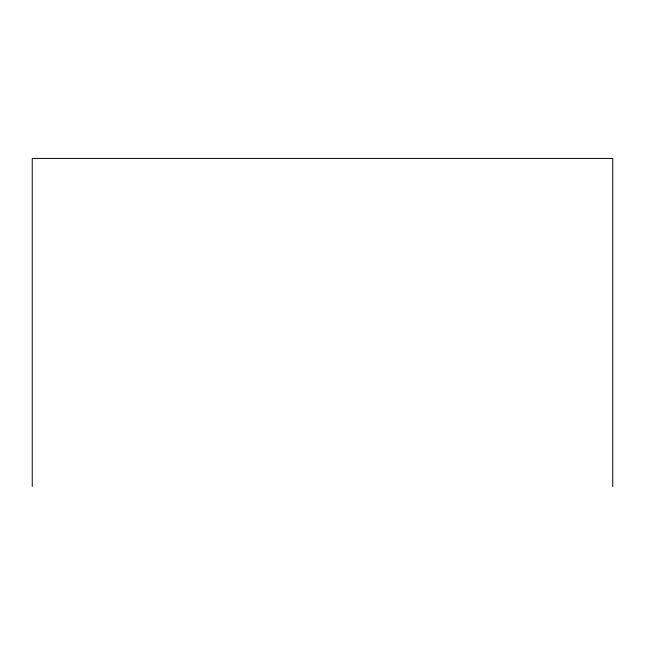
<?xml version="1.0" encoding="UTF-8"?>
<svg xmlns="http://www.w3.org/2000/svg" width="645" height="645" viewBox="0 0 645 645"><rect width="100%" height="100%" fill="white"/><g stroke="black" fill="none" stroke-linecap="round" stroke-linejoin="round"><path stroke-width="0.97" d="M612.75 486.556L612.75 158.444L32.25 158.444L32.25 486.556"/></g></svg>
